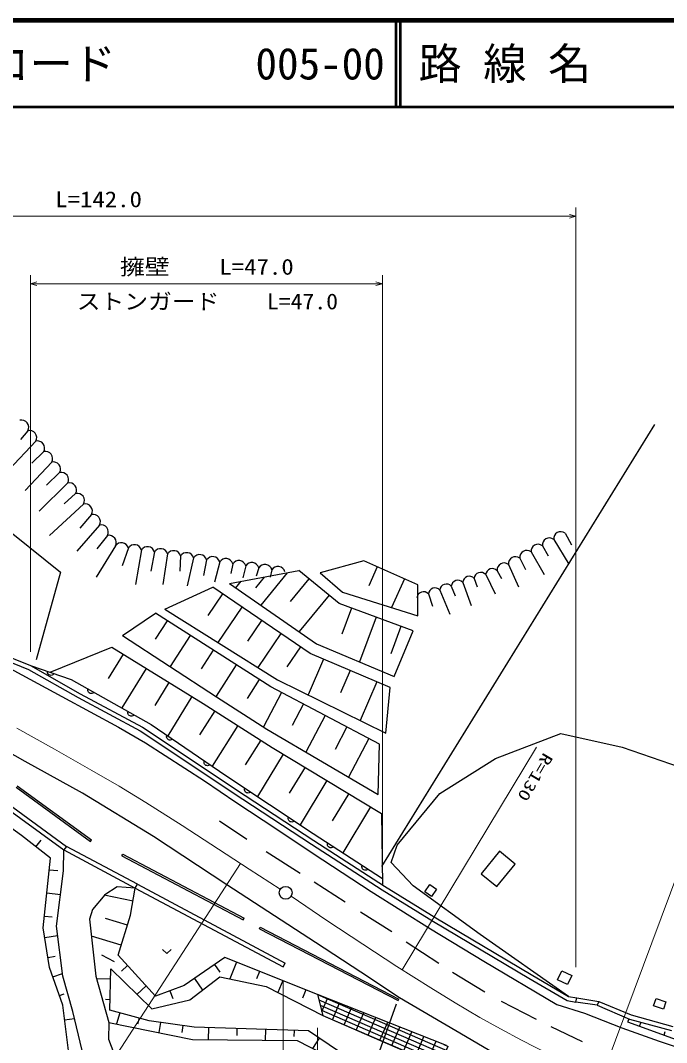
# Model space of a CAD drawing. Units: millimetres, scale not verified. Extents: x 40000 to 680000, y 20000 to 380000.
# Drawn here: x 134331 to 209081, y 261713 to 380000 of the extents above; entities that cross this region are included whole.
import ezdxf
from ezdxf.enums import TextEntityAlignment as Align

# ---------------------------------------------------------------- set-up
doc = ezdxf.new("R2010")
doc.units = ezdxf.units.MM
doc.header["$LTSCALE"] = 1000
doc.linetypes.add('CHAIN', pattern=[18.5, 12, -1.5, 3.5, -1.5])
for name, color, linetype, lineweight in [('M-BGD', 7, 'Continuous', 25), ('M-BMK', 2, 'CHAIN', 13), ('M-BMK-SRVR', 3, 'Continuous', 25), ('M-STR-HTXT', 7, 'Continuous', 13), ('M-STR-STRC', 7, 'Continuous', 25), ('M-TTL', 2, 'Continuous', 140), ('M-TTL-LINE', 7, 'Continuous', 50)]:
    doc.layers.add(name, color=color, linetype=linetype, lineweight=lineweight)
doc.layers.add('M-TTL-TXT', color=7, linetype='Continuous')
doc.styles.add('ＭＳ ゴシック', font='')
doc.styles.get('ＭＳ ゴシック').set_extended_font_data('MS Gothic')

msp = doc.modelspace()

# ---------------------------------------------------------------- hatches: boundary and pattern name
at = {"layer": 'M-BGD'}
h = msp.add_hatch(dxfattribs=at)
h.set_pattern_fill('USER', color=256, style=0, pattern_type=2)
h.set_pattern_definition([(156.6041, (196575, 253036), (-198.541, -458.892), []), (246.604, (196575, 253036), (2753.35, -1191.25), []), (246.604, (195397, 254090), (2753.35, -1191.25), [])])
h.paths.add_polyline_path([(215965, 246692), (208039, 248974), (196575, 253036), (169307, 264834), (168695, 267282), (183609, 261383), (193403, 256653), (204065, 252001), (208867, 250275), (216796, 247828)])

# ---------------------------------------------------------------- linework, layer by layer
for p, q in [((135186, 332524), (134351, 331510)), ((136107, 331310), (132981, 327999)), ((137027, 330097), (135636, 328770)), ((137948, 328884), (134865, 325601)), ((138868, 327671), (137348, 326201)), ((139789, 326458), (136492, 323204)), ((140710, 325245), (139404, 324060)), ((141630, 324031), (137691, 320378)), ((131475, 322144), (138952, 316151)), ((142551, 322818), (141202, 321234)), ((143471, 321605), (140859, 318579)), ((197333, 320655), (198081, 319308)), ((144392, 320392), (143172, 318836)), ((196024, 319932), (197781, 317064)), ((145312, 319179), (143086, 315582)), ((146821, 318948), (146083, 316867)), ((148329, 318718), (147625, 314726)), ((149838, 318487), (149423, 316267)), ((151346, 318257), (150793, 314726)), ((193406, 318486), (194939, 315868)), ((194715, 319209), (195388, 318037)), ((152855, 318026), (152763, 316267)), ((154363, 317795), (153619, 314554)), ((155872, 317565), (155503, 315753)), ((157380, 317334), (156788, 314983)), ((158889, 317104), (158671, 316010)), ((174053, 317449), (169003, 316063)), ((180310, 314678), (174053, 317449)), ((190788, 317039), (191947, 314447)), ((192097, 317763), (192770, 316466)), ((138952, 316151), (136155, 305992)), ((158501, 314845), (166545, 316331)), ((160397, 316873), (160042, 315496)), ((161906, 316643), (161583, 315668)), ((165204, 316084), (162139, 312334)), ((163414, 316412), (163210, 315582)), ((171193, 312533), (166545, 316331)), ((169003, 316063), (171595, 313829)), ((175618, 316756), (174641, 314550)), ((188154, 315868), (189255, 313624)), ((189479, 316316), (190003, 315419)), ((158501, 314845), (168601, 307873)), ((159841, 315093), (159228, 314343)), ((162523, 315588), (161516, 314356)), ((167707, 315382), (165547, 312738)), ((178746, 315371), (177276, 312052)), ((180310, 311102), (180310, 314678)), ((185504, 314970), (186487, 312277)), ((186829, 315419), (187160, 314447)), ((151037, 311877), (156579, 314398)), ((157705, 313632), (156007, 311136)), ((167841, 306738), (156579, 314398)), ((170031, 313482), (166584, 309265)), ((171595, 313829), (180310, 311102)), ((181529, 313624), (181999, 312203)), ((182854, 314073), (184019, 311305)), ((184179, 314521), (184617, 313399)), ((179774, 309348), (171193, 312533)), ((146121, 308838), (149964, 311386)), ((163283, 302894), (149964, 311386)), ((151037, 311877), (164087, 303699)), ((159957, 312100), (157185, 308024)), ((172623, 312002), (171501, 308979)), ((121602, 310341), (135274, 304905)), ((121781, 310808), (135491, 305356)), ((151296, 310536), (149927, 308389)), ((162210, 310568), (160581, 308173)), ((175483, 310940), (173566, 305774)), ((146121, 308838), (157026, 301732)), ((153960, 308838), (151664, 305237)), ((164462, 309036), (161805, 305129)), ((178344, 309879), (177165, 306702)), ((177584, 304075), (179774, 309348)), ((168601, 307873), (177584, 304075)), ((137781, 304569), (144894, 307462)), ((146218, 306645), (144489, 303840)), ((144894, 307462), (155485, 300932)), ((156623, 307140), (155237, 304965)), ((166715, 307504), (165156, 305212)), ((177092, 302805), (167841, 306738)), ((132648, 305277), (139114, 301742)), ((135491, 305356), (141237, 302089)), ((135491, 305356), (140181, 303743)), ((159287, 305442), (156962, 301794)), ((169383, 306082), (167628, 301953)), ((135274, 304905), (140995, 301651)), ((148866, 305013), (146049, 300445)), ((172467, 304771), (171370, 302190)), ((140181, 303743), (149442, 298539)), ((151513, 303381), (149863, 300704)), ((161951, 303743), (160547, 301541)), ((175886, 296235), (163283, 302894)), ((164087, 303699), (176601, 297531)), ((175551, 303460), (173649, 298986)), ((139114, 301742), (145656, 298207)), ((140995, 301651), (148198, 297785)), ((141237, 302089), (148455, 298215)), ((154161, 301748), (151370, 297221)), ((157026, 301732), (162836, 297978)), ((164543, 302228), (162435, 298238)), ((176601, 297531), (177092, 302805)), ((155485, 300932), (163463, 295862)), ((167064, 300896), (165757, 298423)), ((156814, 300087), (155063, 297331)), ((169584, 299565), (167347, 295331)), ((134885, 294251), (126673, 298813)), ((145656, 298207), (148803, 296396)), ((148455, 298215), (160328, 290312)), ((149442, 298539), (158097, 292620)), ((159474, 298397), (156497, 293714)), ((172105, 298233), (170727, 295625)), ((122331, 297011), (139640, 284408)), ((148198, 297785), (160052, 289895)), ((162836, 297978), (175707, 290425)), ((189275, 294600), (196840, 297497)), ((196840, 297497), (203953, 295879)), ((122064, 296587), (139346, 284004)), ((148803, 296396), (155614, 291993)), ((162133, 296707), (160318, 293852)), ((163463, 295862), (176100, 288231)), ((174625, 296901), (172270, 292442)), ((175707, 290425), (175886, 296235)), ((203953, 295879), (213163, 292718)), ((164726, 295099), (161760, 290187)), ((182840, 290535), (189275, 294600)), ((141504, 290562), (134885, 294251)), ((167254, 293573), (165435, 290561)), ((134439, 285694), (123994, 293099)), ((158097, 292620), (168204, 285909)), ((133827, 291253), (142418, 284996)), ((133946, 291414), (142536, 285158)), ((155614, 291993), (159235, 289535)), ((169781, 292047), (166684, 286918)), ((149716, 285551), (141504, 290562)), ((160052, 289895), (168002, 284660)), ((160328, 290312), (168275, 285079)), ((172309, 290520), (170414, 287383)), ((177910, 284560), (182840, 290535)), ((159235, 289535), (162414, 287466)), ((174836, 288994), (171626, 283678)), ((162414, 287466), (169312, 282853)), ((176100, 288231), (176215, 279967)), ((157376, 287363), (160541, 285253)), ((137802, 283048), (134439, 285694)), ((136120, 284371), (136715, 285127)), ((142418, 284996), (142536, 285158)), ((158205, 279979), (149716, 285551)), ((168204, 285909), (176205, 280694)), ((168275, 285079), (176459, 279810)), ((139318, 281578), (139346, 284004)), ((139640, 284408), (139346, 284004)), ((139346, 284004), (147619, 279589)), ((147855, 280030), (139640, 284408)), ((168002, 284660), (176192, 279387)), ((177232, 282565), (177910, 284560)), ((136975, 275008), (137802, 283048)), ((146072, 283329), (146165, 283506)), ((146072, 283329), (160114, 275926)), ((146165, 283506), (160208, 276103)), ((162743, 283832), (166710, 281332)), ((169312, 282853), (174916, 279189)), ((189748, 283844), (187614, 281240)), ((191560, 282359), (189748, 283844)), ((137664, 281708), (138653, 281606)), ((138491, 275192), (139318, 281578)), ((179754, 279855), (177232, 282565)), ((189427, 279755), (191560, 282359)), ((187614, 281240), (189427, 279755)), ((145503, 279736), (144077, 278816)), ((147619, 279589), (145503, 279736)), ((147067, 276470), (147619, 279589)), ((147619, 279589), (147855, 280030)), ((147619, 279589), (164723, 270467)), ((147855, 280030), (164958, 270908)), ((168474, 273299), (158205, 279979)), ((168315, 280323), (171916, 277983)), ((174916, 279189), (181759, 274872)), ((176192, 279387), (182123, 275708)), ((176459, 279810), (182382, 276136)), ((187506, 274210), (179754, 279855)), ((181104, 279142), (181686, 279995)), ((181686, 279995), (182481, 279453)), ((182481, 279453), (181900, 278600)), ((137388, 279028), (138967, 278866)), ((144077, 278816), (142651, 277114)), ((147389, 278080), (144024, 278753)), ((181900, 278600), (181104, 279142)), ((142651, 277114), (142329, 276010)), ((173659, 276837), (177305, 274566)), ((137113, 276348), (138017, 276255)), ((142329, 276010), (143065, 269385)), ((146711, 275308), (144185, 276083)), ((145641, 271823), (147067, 276470)), ((160114, 275926), (160208, 276103)), ((182123, 275708), (193154, 269164)), ((182382, 276136), (193408, 269595)), ((137710, 270414), (136975, 275008)), ((139226, 269404), (138491, 275192)), ((161979, 274890), (162071, 275067)), ((161979, 274890), (178014, 266574)), ((162071, 275067), (178106, 266751)), ((181759, 274872), (187924, 271121)), ((137159, 273860), (138630, 274095)), ((145998, 272985), (142547, 274044)), ((173709, 269859), (168474, 273299)), ((178945, 273355), (182729, 270901)), ((197743, 267060), (187506, 274210)), ((137526, 271563), (138365, 271697)), ((145222, 271041), (143728, 271843)), ((149966, 267084), (145641, 271823)), ((157971, 271547), (153278, 268327)), ((168695, 267282), (157971, 271547)), ((159311, 271014), (158546, 269090)), ((164723, 270467), (164958, 270908)), ((187924, 271121), (196373, 266121)), ((139226, 266050), (137710, 270414)), ((138089, 269323), (139188, 269705)), ((144678, 265477), (144802, 270260)), ((144802, 270260), (149523, 265601)), ((146722, 270638), (146004, 269983)), ((156797, 270742), (157416, 269841)), ((161992, 269948), (161644, 269073)), ((178196, 266905), (173709, 269859)), ((184311, 269846), (188049, 267598)), ((196475, 268980), (196953, 270001)), ((196953, 270001), (198111, 269458)), ((140375, 265315), (139226, 269404)), ((143065, 269385), (144554, 264048)), ((144771, 269064), (143143, 269106)), ((153933, 266657), (157412, 269328)), ((154451, 269132), (155385, 267771)), ((157412, 269328), (162754, 268210)), ((164673, 268882), (164125, 267503)), ((193154, 269164), (197567, 266584)), ((193408, 269595), (197743, 267060)), ((197632, 268437), (196475, 268980)), ((198111, 269458), (197632, 268437)), ((138847, 267141), (139402, 267334)), ((148885, 268269), (147811, 267290)), ((153278, 268327), (149966, 267084)), ((151622, 267706), (151953, 266824)), ((162754, 268210), (169307, 264834)), ((167354, 267815), (166963, 266832)), ((144709, 266672), (144173, 266686)), ((149523, 265601), (153933, 266657)), ((183609, 261383), (168695, 267282)), ((168695, 267282), (169307, 264834)), ((178014, 266574), (178106, 266751)), ((184688, 263053), (178196, 266905)), ((189930, 266520), (193989, 264410)), ((197567, 266584), (198599, 266397)), ((197743, 267060), (198688, 266889)), ((198599, 266397), (198688, 266889)), ((201067, 266023), (198599, 266397)), ((198688, 266889), (201262, 266483)), ((201262, 266483), (201067, 266023)), ((201262, 266483), (204972, 264911)), ((207583, 265965), (207866, 266812)), ((207866, 266812), (209003, 266433)), ((209003, 266433), (208720, 265586)), ((140099, 259251), (139226, 266050)), ((142120, 258148), (140375, 265315)), ((149212, 264234), (144678, 265477)), ((145811, 265166), (145455, 263863)), ((196373, 266121), (199595, 265129)), ((199595, 265129), (203906, 263405)), ((201067, 266023), (204807, 264438)), ((208720, 265586), (207583, 265965)), ((139444, 264350), (140574, 264495)), ((144554, 264048), (144537, 262116)), ((144554, 264048), (154244, 262060)), ((148079, 264545), (147889, 263852)), ((154422, 263495), (149212, 264234)), ((150515, 264049), (150346, 262860)), ((169307, 264834), (188116, 256764)), ((204774, 264452), (204551, 264104)), ((204551, 264104), (210202, 262072)), ((204807, 264438), (209668, 263092)), ((204972, 264911), (209801, 263574)), ((205964, 263596), (206135, 264073)), ((153119, 263680), (153004, 262870)), ((167653, 263060), (154422, 263495)), ((156076, 263441), (156030, 262042)), ((159383, 263332), (159357, 262538)), ((162691, 263223), (162650, 261974)), ((165999, 263114), (165976, 262410)), ((182725, 252935), (167653, 263060)), ((191083, 259314), (184688, 263053)), ((195686, 263562), (199310, 261819)), ((203906, 263405), (208217, 261889)), ((208789, 262580), (208937, 262992)), ((144537, 262116), (145641, 259172)), ((154244, 262060), (166356, 261936)), ((166356, 261936), (169276, 260445)), ((168909, 262216), (168117, 261037)), ((208217, 261889), (211881, 260639))]:
    msp.add_line(p, q, dxfattribs=at)
for points in [[(138214, 304420), (138154, 304343), (138083, 304285), (137983, 304227), (137884, 304210), (137786, 304214), (137668, 304254), (137589, 304311), (137521, 304385), (137476, 304494), (137456, 304583), (137457, 304680)], [(142845, 302246), (142772, 302182), (142692, 302137), (142583, 302098), (142482, 302099), (142387, 302121), (142279, 302181), (142210, 302252), (142157, 302337), (142132, 302452), (142129, 302543), (142147, 302638)], [(147476, 299644), (147403, 299579), (147322, 299535), (147213, 299495), (147113, 299497), (147017, 299518), (146909, 299579), (146841, 299649), (146788, 299734), (146763, 299849), (146759, 299941), (146778, 300036)], [(151936, 296833), (151858, 296775), (151774, 296738), (151662, 296708), (151562, 296718), (151468, 296748), (151366, 296818), (151304, 296894), (151259, 296984), (151244, 297100), (151248, 297192), (151276, 297285)], [(156263, 293874), (156185, 293816), (156101, 293778), (155989, 293749), (155889, 293759), (155796, 293789), (155694, 293859), (155632, 293935), (155586, 294024), (155572, 294141), (155576, 294232), (155603, 294325)], [(160957, 290721), (160879, 290662), (160796, 290623), (160684, 290592), (160584, 290601), (160491, 290629), (160387, 290698), (160325, 290773), (160278, 290862), (160261, 290978), (160265, 291070), (160291, 291163)], [(166010, 287365), (165933, 287306), (165850, 287268), (165738, 287237), (165638, 287245), (165544, 287274), (165441, 287343), (165378, 287418), (165331, 287507), (165315, 287623), (165318, 287715), (165344, 287808)], [(170539, 284387), (170462, 284327), (170379, 284288), (170268, 284256), (170168, 284263), (170074, 284291), (169970, 284359), (169906, 284434), (169859, 284522), (169842, 284638), (169844, 284730), (169869, 284823)], [(174539, 281779), (174462, 281719), (174380, 281680), (174268, 281648), (174168, 281656), (174074, 281684), (173970, 281751), (173907, 281826), (173859, 281915), (173842, 282031), (173844, 282122), (173869, 282216)], [(150776, 272476), (151276, 272003), (151776, 272476)]]:
    msp.add_lwpolyline(points, dxfattribs=at)
for centre, radius, start, end in [((134463, 332931), 830, 330.61084, 103.77333), ((135384, 331718), 830, 330.61084, 103.77333), ((136304, 330504), 830, 330.61084, 103.77333), ((137225, 329291), 830, 330.61084, 103.77333), ((138145, 328078), 830, 330.61084, 103.77333), ((139066, 326865), 830, 330.61084, 103.77333), ((139987, 325652), 830, 330.61084, 103.77333), ((140907, 324439), 830, 330.61084, 103.77333), ((141828, 323225), 830, 330.61084, 103.77333), ((142748, 322012), 830, 330.61084, 103.77333), ((143669, 320799), 830, 330.61084, 103.77333), ((196829, 320020), 810, 51.53529, 186.29556), ((144589, 319586), 830, 330.61084, 103.77333), ((146017, 318735), 832, 14.83625, 147.78425), ((194211, 318574), 810, 51.53529, 186.29556), ((195520, 319297), 810, 51.53529, 186.29556), ((147525, 318505), 832, 14.83625, 147.78425), ((149034, 318274), 832, 14.83625, 147.78425), ((150542, 318043), 832, 14.83625, 147.78425), ((152050, 317813), 832, 14.83625, 147.78425), ((153559, 317582), 832, 14.83625, 147.78425), ((192902, 317851), 810, 51.53529, 186.29556), ((155067, 317352), 832, 14.83625, 147.78425), ((156576, 317121), 832, 14.83625, 147.78425), ((158084, 316891), 832, 14.83625, 147.78425), ((159593, 316660), 832, 14.83625, 147.78425), ((161101, 316430), 832, 14.83625, 147.78425), ((162610, 316199), 832, 14.83625, 147.78425), ((190284, 316405), 810, 51.53529, 186.29556), ((191593, 317128), 810, 51.53529, 186.29556), ((164118, 315968), 832, 14.83625, 147.78425), ((187585, 315367), 758, 41.3316, 176.09187), ((188910, 315816), 758, 41.3316, 176.09187), ((183610, 314021), 758, 41.3316, 176.09187), ((184935, 314470), 758, 41.3316, 176.09187), ((186260, 314918), 758, 41.3316, 176.09187), ((180960, 313123), 758, 41.3316, 176.09187), ((182285, 313572), 758, 41.3316, 176.09187)]:
    msp.add_arc(centre, radius, start, end, dxfattribs=at)
at = {"layer": 'M-BMK'}
for points in [[(133897, 298094), (138262, 295678), (142609, 293214), (145739, 291382), (148838, 289498), (153046, 286820), (157232, 284085), (160801, 281761), (164392, 279455)], [(133897, 298094), (138262, 295678), (142609, 293214), (145739, 291382), (148838, 289498), (153046, 286820), (157232, 284085), (160801, 281761), (164392, 279455)], [(133897, 298094), (138262, 295678), (142609, 293214), (145739, 291382), (148838, 289498), (153046, 286820), (157232, 284085), (160801, 281761), (164392, 279455)], [(133897, 298094), (138262, 295678), (142609, 293214), (145739, 291382), (148838, 289498), (153046, 286820), (157232, 284085), (160801, 281761), (164392, 279455)], [(133897, 298094), (138262, 295678), (142609, 293214), (145739, 291382), (148838, 289498), (153046, 286820), (157232, 284085), (160801, 281761), (164392, 279455)], [(165648, 278636), (169789, 275851), (173951, 273081), (177861, 270529), (181800, 268029), (184618, 266297), (187478, 264611), (189873, 263282), (192305, 262002), (195472, 260357), (198664, 258767), (202657, 256883), (206684, 255050), (207977, 254548), (209290, 254103)], [(165648, 278636), (169789, 275851), (173951, 273081), (177861, 270529), (181800, 268029), (184618, 266297), (187478, 264611), (189873, 263282), (192305, 262002), (195472, 260357), (198664, 258767), (202657, 256883), (206684, 255050), (207977, 254548), (209290, 254103)], [(165648, 278636), (169789, 275851), (173951, 273081), (177861, 270529), (181800, 268029), (184618, 266297), (187478, 264611), (189873, 263282), (192305, 262002), (195472, 260357), (198664, 258767), (202657, 256883), (206684, 255050), (207977, 254548), (209290, 254103)], [(165648, 278636), (169789, 275851), (173951, 273081), (177861, 270529), (181800, 268029), (184618, 266297), (187478, 264611), (189873, 263282), (192305, 262002), (195472, 260357), (198664, 258767), (202657, 256883), (206684, 255050), (207977, 254548), (209290, 254103)]]:
    msp.add_lwpolyline(points, dxfattribs=at)
at = {"layer": 'M-BMK-SRVR'}
msp.add_circle((165021, 279046), 746, dxfattribs=at)
at = {"layer": 'M-STR-HTXT'}
for p, q in [((76786, 357337), (198599, 357337)), ((198599, 358337), (198599, 270456)), ((135491, 306925), (135491, 350525)), ((176215, 350525), (176215, 283746)), ((135491, 349525), (176215, 349525)), ((178492, 270123), (194031, 295891)), ((213915, 290830), (201466, 257451)), ((137642, 248306), (159777, 282424)), ((164723, 242391), (164723, 268882)), ((168695, 263406), (168695, 225700))]:
    msp.add_line(p, q, dxfattribs=at)
for points in [[(197849, 357553), (198599, 357337), (197849, 357124)], [(136241, 349309), (135491, 349525), (136241, 349739)], [(175465, 349740), (176215, 349525), (175465, 349311)]]:
    msp.add_lwpolyline(points, dxfattribs=at)
at = {"layer": 'M-STR-STRC'}
for p, q in [((176146, 282080), (207716, 333220)), ((177795, 266159), (170884, 246808))]:
    msp.add_line(p, q, dxfattribs=at)
at = {"layer": 'M-TTL'}
msp.add_line((680000, 380000), (40000, 380000), dxfattribs=at)
at = {"layer": 'M-TTL-LINE'}
for p, q in [((177750, 380000), (177750, 370000)), ((178250, 380000), (178250, 370000)), ((40000, 370000), (680000, 370000))]:
    msp.add_line(p, q, dxfattribs=at)

# ---------------------------------------------------------------- texts
at = {"layer": 'M-STR-HTXT', "style": 'ＭＳ ゴシック'}
for s, width, p in [('側溝\u3000\u3000L=142.0', 1.15, (126849, 357837)), ('擁壁\u3000\u3000L=47.0', 1.15, (145842, 350025)), ('ストンガード\u3000\u3000L=47.0', 1.1, (140842, 346017))]:
    msp.add_text(s, height=1833, dxfattribs=dict(at, width=width)).set_placement(p, align=Align.BOTTOM_LEFT)
at = {"layer": 'M-STR-HTXT', "style": 'ＭＳ ゴシック', "width": 1.35}
msp.add_text('R=130', height=1320, rotation=239.2, dxfattribs=at).set_placement((194536, 295561), align=Align.BOTTOM_LEFT)
at = {"layer": 'M-TTL-TXT', "style": 'ＭＳ ゴシック'}
for s, p in [('路 線 名', (180380, 375000)), ('図面コード', (120380, 375000)), ('005-00', (161521, 375000))]:
    msp.add_text(s, height=3666, dxfattribs=at).set_placement(p, align=Align.MIDDLE_LEFT)

doc.saveas('drawing.dxf')
